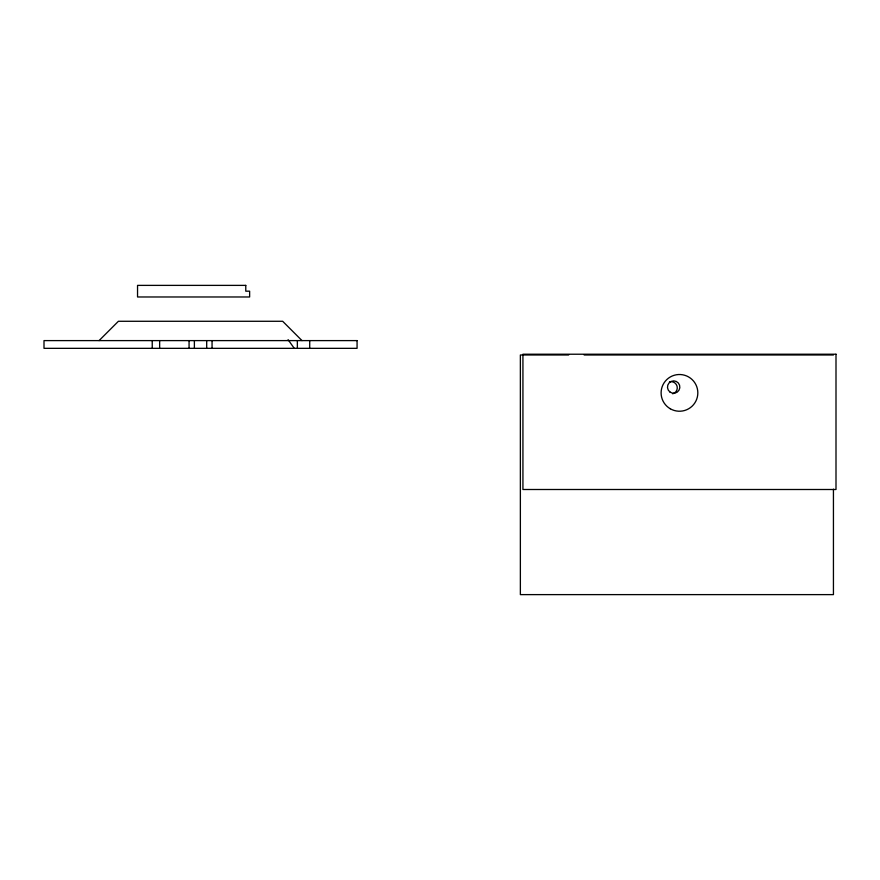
<?xml version="1.0" encoding="UTF-8"?>
<svg xmlns="http://www.w3.org/2000/svg" width="880" height="880" viewBox="0 0 880 880"><rect width="100%" height="100%" fill="white"/><g stroke="black" fill="none" stroke-linecap="round" stroke-linejoin="round"><path stroke-width="1.32" d="M189.068 348.337L189.068 340.604M194.381 348.337L194.381 340.604M206.69 348.337L206.69 340.604M212.058 348.337L212.058 340.604M99.077 340.604L118.404 321.277L282.667 321.277L301.994 340.604M568.678 354.981L520.366 354.981L520.366 594.616L833.437 594.616L833.437 489.17M584.133 354.981L833.437 354.981M159.643 340.582L159.654 348.337M152.229 340.582L152.251 348.337M288.079 339.68L294.261 348.337M309.727 340.604L309.705 348.337M297.352 340.604L297.374 348.337M669.504 381.854A6.182 6.182 0 0 1 677.072 386.232A6.182 6.182 0 0 1 672.705 393.8M245.773 285.384L137.544 285.384L137.544 296.978L249.634 296.978L249.634 291.181L245.773 291.181L245.773 285.384M357.071 340.604L44 340.604L44 348.337L357.071 348.337L357.071 340.604M836 354.222L522.929 354.222L522.929 489.5L836 489.5L836 354.222M670.285 408.771A18.359 18.359 0 0 0 697.829 392.865A18.359 18.359 0 0 0 670.285 376.97A18.359 18.359 0 0 0 670.285 408.771M669.999 392.051A6.182 6.182 0 0 0 679.811 387.761A6.182 6.182 0 0 0 671.187 381.403A6.182 6.182 0 0 0 669.999 392.051"/></g></svg>
